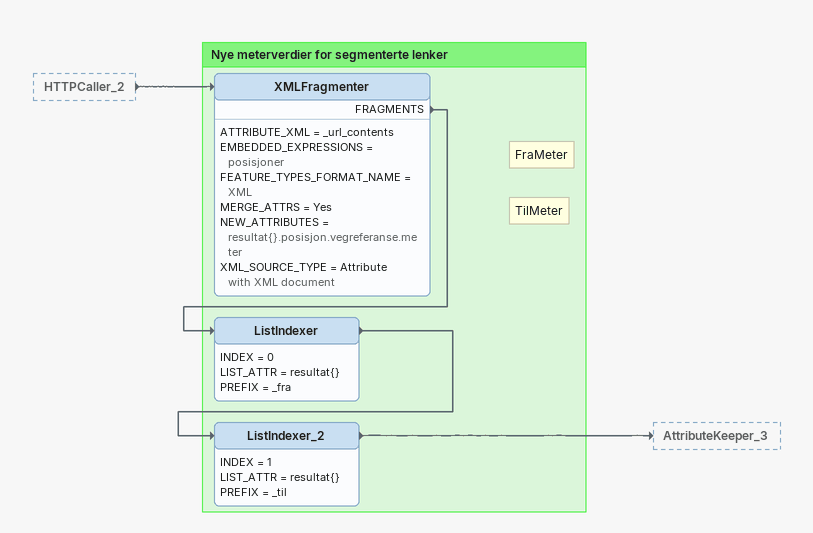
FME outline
HTTPCaller_2 [outside]
    -> XMLFragmenter

Bookmark: Nye meterverdier for segmenterte lenker
XMLFragmenter
    ATTRIBUTE_XML = _url_contents
    EMBEDDED_EXPRESSIONS = posisjoner
    FEATURE_TYPES_FORMAT_NAME = XML
    MERGE_ATTRS = Yes
    NEW_ATTRIBUTES = resultat{}.posisjon.vegreferanse.meter
    XML_SOURCE_TYPE = Attribute with XML document
    FRAGMENTS -> ListIndexer
Note: FraMeter
ListIndexer
    INDEX = 0
    LIST_ATTR = resultat{}
    PREFIX = _fra
    -> ListIndexer_2
Note: TilMeter
ListIndexer_2
    INDEX = 1
    LIST_ATTR = resultat{}
    PREFIX = _til
    -> AttributeKeeper_3
